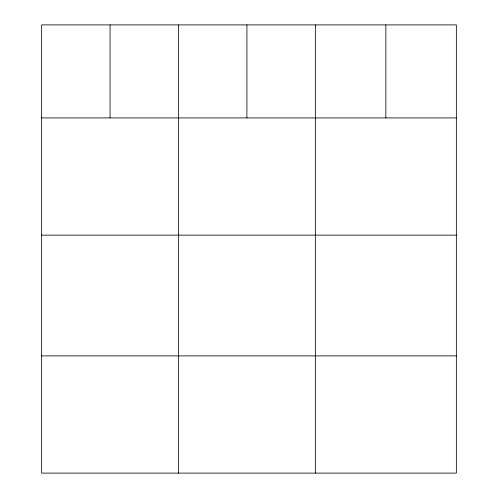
<?xml version="1.0" encoding="UTF-8"?>
<svg xmlns="http://www.w3.org/2000/svg" width="498" height="498" viewBox="0 0 498 498"><rect width="100%" height="100%" fill="white"/><g stroke="black" fill="none" stroke-linecap="round" stroke-linejoin="round"><path stroke-width="0.75" d="M456.349 117.92L456.349 473.1L41.651 473.1L41.651 24.9L456.349 24.9L456.349 117.92L41.651 117.92M41.651 235.131L456.349 235.131M41.651 355.889L456.349 355.889M385.85 24.9L385.85 117.92M315.352 24.9L315.352 473.1M246.927 24.9L246.927 117.92M178.502 24.9L178.502 473.1M110.077 24.9L110.077 117.92"/></g></svg>
